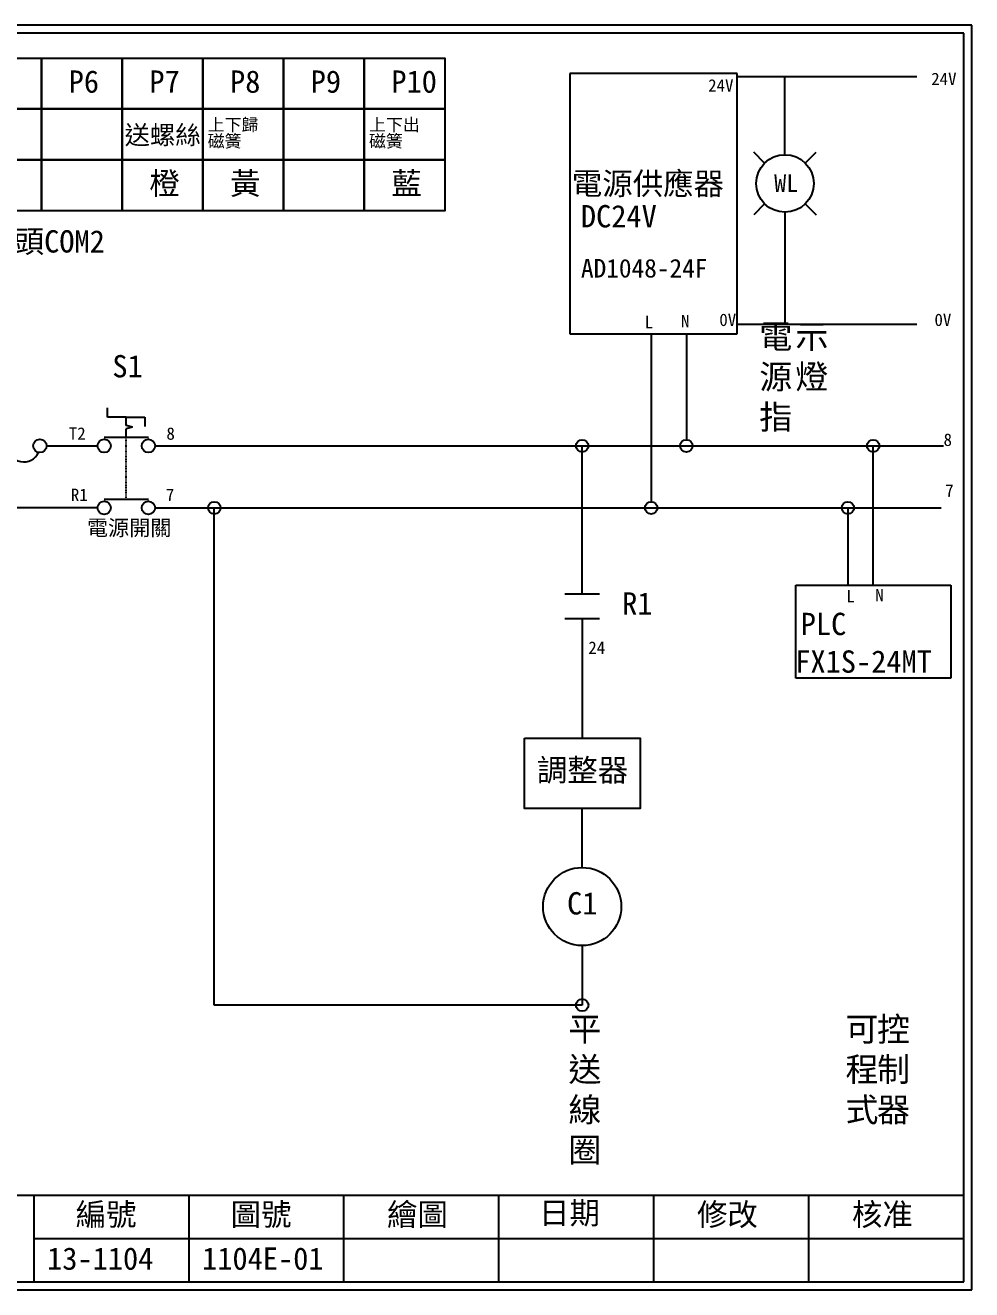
# Model space of a CAD drawing. Extents: x 10 to 297, y 3 to 207.
# Drawn here: x 144.3 to 297, y 3 to 207 of the extents above; entities that cross this region are included whole.
import ezdxf
from ezdxf.enums import TextEntityAlignment as Align

# ---------------------------------------------------------------- set-up
doc = ezdxf.new("R2010")
doc.units = 0
doc.linetypes.add('DASHED', pattern=[0.2, 0.1, -0.1])
doc.layers.get('0').update_dxf_attribs({"linetype": 'CONTINUOUS'})
for name, color, linetype in [('7', 7, 'CONTINUOUS'), ('圖框層', 7, 'CONTINUOUS'), ('標尺寸層', 3, 'CONTINUOUS')]:
    doc.layers.add(name, color=color, linetype=linetype)
doc.styles.add('CNS', font='romanc.shx', dxfattribs={"bigfont": 'chineset.shx'})
doc.styles.add('STSL', font='KAIU.TTF')

# ---------------------------------------------------------------- blocks, each defined once
blk = doc.blocks.new('FUSE')
at = {"color": 7}
for p, q in [((0, 0), (2.14, 0)), ((14.64, 0), (16.78, 0))]:
    blk.add_line(p, q, dxfattribs=at)
for centre in [(3.21, 0), (13.56, 0)]:
    blk.add_circle(centre, 1.07)
for centre, start, end in [((5.8, 0), 0, 156.116), ((10.98, 0), 180, 336.116)]:
    blk.add_arc(centre, 2.59, start, end, dxfattribs=at)

msp = doc.modelspace()

# ---------------------------------------------------------------- linework, layer by layer
for p, q in [((259.19, 199.2), (232.19, 199.2)), ((232.19, 199.2), (232.19, 157.2)), ((259.19, 157.2), (259.19, 199.2)), ((288.16, 198.67), (259.19, 198.67)), ((266.88, 189.99), (266.88, 198.67)), ((266.88, 186.09), (266.88, 189.99)), ((263.6, 184.73), (261.83, 186.5)), ((270.16, 184.73), (271.93, 186.5)), ((263.6, 178.17), (261.83, 176.4)), ((270.16, 178.17), (271.93, 176.4)), ((266.88, 176.81), (266.88, 172.86)), ((266.88, 172.86), (266.88, 158.72)), ((232.19, 157.2), (255.19, 157.2)), ((245.3, 157.2), (245.3, 130.12)), ((250.97, 157.2), (250.97, 140.12)), ((255.19, 157.2), (259.19, 157.2)), ((288.16, 158.72), (259.19, 158.72)), ((157.63, 143.77), (157.63, 145.27)), ((160.63, 143.77), (157.63, 143.77)), ((160.63, 143.77), (163.63, 143.77)), ((163.63, 143.77), (163.63, 142.27)), ((161.63, 142.16), (160.63, 142.43)), ((161.63, 142.16), (160.63, 141.89)), ((147.78, 139.12), (155.99, 139.12)), ((149.92, 139.12), (155.99, 139.12)), ((165.27, 139.12), (292.46, 139.12)), ((234.17, 115.27), (234.17, 139.12)), ((281.11, 116.64), (281.11, 139.12)), ((155.99, 129.12), (22.17, 129.12)), ((165.27, 129.12), (292.09, 129.12)), ((268.61, 116.64), (293.61, 116.64)), ((268.61, 101.64), (268.61, 116.64)), ((293.61, 116.64), (293.61, 101.64)), ((234.17, 111.3), (234.17, 91.96)), ((293.61, 101.64), (268.61, 101.64)), ((234.17, 71.11), (234.17, 80.64)), ((234.17, 58.51), (234.17, 48.91))]:
    msp.add_line(p, q)
msp.add_lwpolyline([(224.84, 91.96), (243.5, 91.96), (243.5, 80.64), (224.84, 80.64)], close=True)
for centre, radius in [((266.88, 181.45), 4.64), ((250.97, 139.12), 1), ((245.3, 129.12), 1), ((234.17, 64.81), 6.3)]:
    msp.add_circle(centre, radius)
at = {"layer": '7'}
for p, q in [((160.63, 142.43), (160.63, 143.77)), ((160.63, 140.55), (160.63, 141.89)), ((157.06, 140.55), (164.2, 140.55)), ((157.06, 130.55), (164.2, 130.55))]:
    msp.add_line(p, q, dxfattribs=at)
at = {"layer": '7', "linetype": 'DASHED'}
msp.add_line((160.63, 130.55), (160.63, 140.55), dxfattribs=at)
at = {"layer": '7'}
for centre in [(157.06, 139.12), (164.2, 139.12), (157.06, 129.12), (164.2, 129.12)]:
    msp.add_circle(centre, 1.07, dxfattribs=at)
at = {"layer": '圖框層', "color": 7}
for p, q in [((297, 206.97), (10, 206.97)), ((297, 3), (297, 206.97)), ((295.75, 205.72), (11.25, 205.72)), ((295.75, 4.25), (295.75, 205.72)), ((11.25, 18.25), (295.75, 18.25)), ((145.75, 4.25), (145.75, 18.25)), ((170.75, 4.25), (170.75, 18.25)), ((195.75, 4.25), (195.75, 18.25)), ((220.75, 4.25), (220.75, 18.25)), ((245.75, 4.25), (245.75, 18.25)), ((270.75, 4.25), (270.75, 18.25)), ((145.75, 11.25), (295.75, 11.25)), ((11.25, 4.25), (295.75, 4.25)), ((10, 3), (297, 3))]:
    msp.add_line(p, q, dxfattribs=at)
at = {"layer": '標尺寸層', "color": 7}
for p, q in [((174.83, 48.91), (174.83, 129.12)), ((277.03, 129.15), (277.03, 116.64)), ((231.39, 115.27), (236.96, 115.27)), ((231.39, 111.3), (236.96, 111.3)), ((234.17, 48.91), (174.83, 48.91))]:
    msp.add_line(p, q, dxfattribs=at)
for points in [[(133.96, 201.68), (146.97, 201.68), (146.97, 193.47), (133.96, 193.47)], [(146.97, 201.68), (159.99, 201.68), (159.99, 193.47), (146.97, 193.47)], [(159.99, 201.68), (173, 201.68), (173, 193.47), (159.99, 193.47)], [(173, 201.68), (186.01, 201.68), (186.01, 193.47), (173, 193.47)], [(186.01, 201.68), (199.02, 201.68), (199.02, 193.47), (186.01, 193.47)], [(199.02, 201.68), (212.03, 201.68), (212.03, 193.47), (199.02, 193.47)], [(133.96, 193.47), (146.97, 193.47), (146.97, 185.26), (133.96, 185.26)], [(146.97, 193.47), (159.99, 193.47), (159.99, 185.26), (146.97, 185.26)], [(159.99, 193.47), (173, 193.47), (173, 185.26), (159.99, 185.26)], [(173, 193.47), (186.01, 193.47), (186.01, 185.26), (173, 185.26)], [(186.01, 193.47), (199.02, 193.47), (199.02, 185.26), (186.01, 185.26)], [(199.02, 193.47), (212.03, 193.47), (212.03, 185.26), (199.02, 185.26)], [(133.96, 185.26), (146.97, 185.26), (146.97, 177.05), (133.96, 177.05)], [(146.97, 185.26), (159.99, 185.26), (159.99, 177.05), (146.97, 177.05)], [(159.99, 185.26), (173, 185.26), (173, 177.05), (159.99, 177.05)], [(173, 185.26), (186.01, 185.26), (186.01, 177.05), (173, 177.05)], [(186.01, 185.26), (199.02, 185.26), (199.02, 177.05), (186.01, 177.05)], [(199.02, 185.26), (212.03, 185.26), (212.03, 177.05), (199.02, 177.05)]]:
    msp.add_lwpolyline(points, close=True, dxfattribs=at)
for centre in [(234.17, 139.12), (281.11, 139.12), (174.83, 129.12), (277.03, 129.12), (234.17, 48.91)]:
    msp.add_circle(centre, 1, dxfattribs=at)

# ---------------------------------------------------------------- block references
at = {"color": 7}
msp.add_blockref('FUSE', (133.14, 139.12), dxfattribs=at)

# ---------------------------------------------------------------- texts
msp.add_text('WL', height=2.856, dxfattribs=at).set_placement((267.08, 181.5), align=Align.MIDDLE_CENTER)
at = {"layer": '圖框層', "color": 4, "style": 'STSL'}
for s, height, p in [('P6', 3.6, (151.34, 196.09)), ('P7', 3.6, (164.36, 196.09)), ('P8', 3.6, (177.37, 196.09)), ('P9', 3.6, (190.38, 196.09)), ('P10', 3.6, (203.39, 196.09)), ('24V', 2, (254.49, 196.26)), ('24V', 2, (290.47, 197.32)), ('上下歸', 2, (173.77, 189.93)), ('上下出', 2, (199.79, 189.93)), ('送螺絲', 3, (160.36, 187.77)), ('磁簧', 2, (173.77, 187.29)), ('磁簧', 2, (199.79, 187.29)), ('橙', 3.6, (164.36, 179.67)), ('黃', 3.6, (177.37, 179.67)), ('藍', 3.6, (203.39, 179.67)), ('電源供應器', 3.6, (232.5, 179.63)), ('DC24V', 3.6, (233.96, 174.37)), ('振動筒接頭COM2', 3.6, (122.83, 170.31)), ('AD1048-24F', 3, (233.97, 166.28)), ('L', 2, (244.26, 158.11)), ('N', 2, (250.12, 158.26)), ('0V', 2, (256.29, 158.46)), ('0V', 2, (290.99, 158.46)), ('S1', 3.6, (158.39, 150.17)), ('T2', 2, (151.36, 140.11)), ('8', 2, (167.11, 140.11)), ('8', 2, (292.46, 139.12)), ('7', 2, (292.73, 130.9)), ('R1', 2, (151.69, 130.22)), ('7', 2, (167.02, 130.22)), ('R1', 3.6, (240.62, 111.9)), ('L', 2, (276.8, 113.88)), ('N', 2, (281.44, 114.06)), ('PLC', 3.6, (269.42, 108.6)), ('24', 2, (235.16, 105.57)), ('FX1S-24MT', 3.6, (268.54, 102.53)), ('調整器', 3.6, (226.86, 85.02)), ('C1', 3.6, (231.73, 63.53)), ('編號', 3.6, (152.47, 13.34)), ('圖號', 3.6, (177.47, 13.34)), ('繪圖', 3.6, (202.69, 13.34)), ('日期', 3.6, (227.22, 13.59)), ('修改', 3.6, (252.69, 13.34)), ('核准', 3.6, (277.69, 13.34)), ('13-1104', 3.6, (147.86, 6.22)), ('1104E-01', 3.6, (172.86, 6.22))]:
    msp.add_text(s, height=height, dxfattribs=at).set_placement(p)
at = {"layer": '標尺寸層', "color": 7, "attachment_point": 1, "style": 'CNS'}
for s, insert, char_height, width in [('{\\fDFKai-SB|b0|i0|c136|p65;電\\P源指}', (262.74, 158.72), 3.9, 4.1392), ('{\\fDFKai-SB|b0|i0|c136|p65;示燈}', (268.55, 158.72), 3.9, 4.1392), ('{\\fDFKai-SB|b0|i0|c136|p65;電源開關}', (154.28, 127.16), 2.5, 14.0847), ('{\\fDFKai-SB|b0|i0|c136|p65;平送線圈}', (231.95, 46.99), 3.9, 5.4243), ('{\\fDFKai-SB|b0|i0|c136|p65;可程式}', (276.64, 46.99), 3.9, 5.4243), ('{\\fDFKai-SB|b0|i0|c136|p65;控制器}', (281.73, 46.99), 3.9, 5.4243)]:
    msp.add_mtext(s, dxfattribs=dict(at, insert=insert, char_height=char_height, width=width))

doc.saveas('drawing.dxf')
